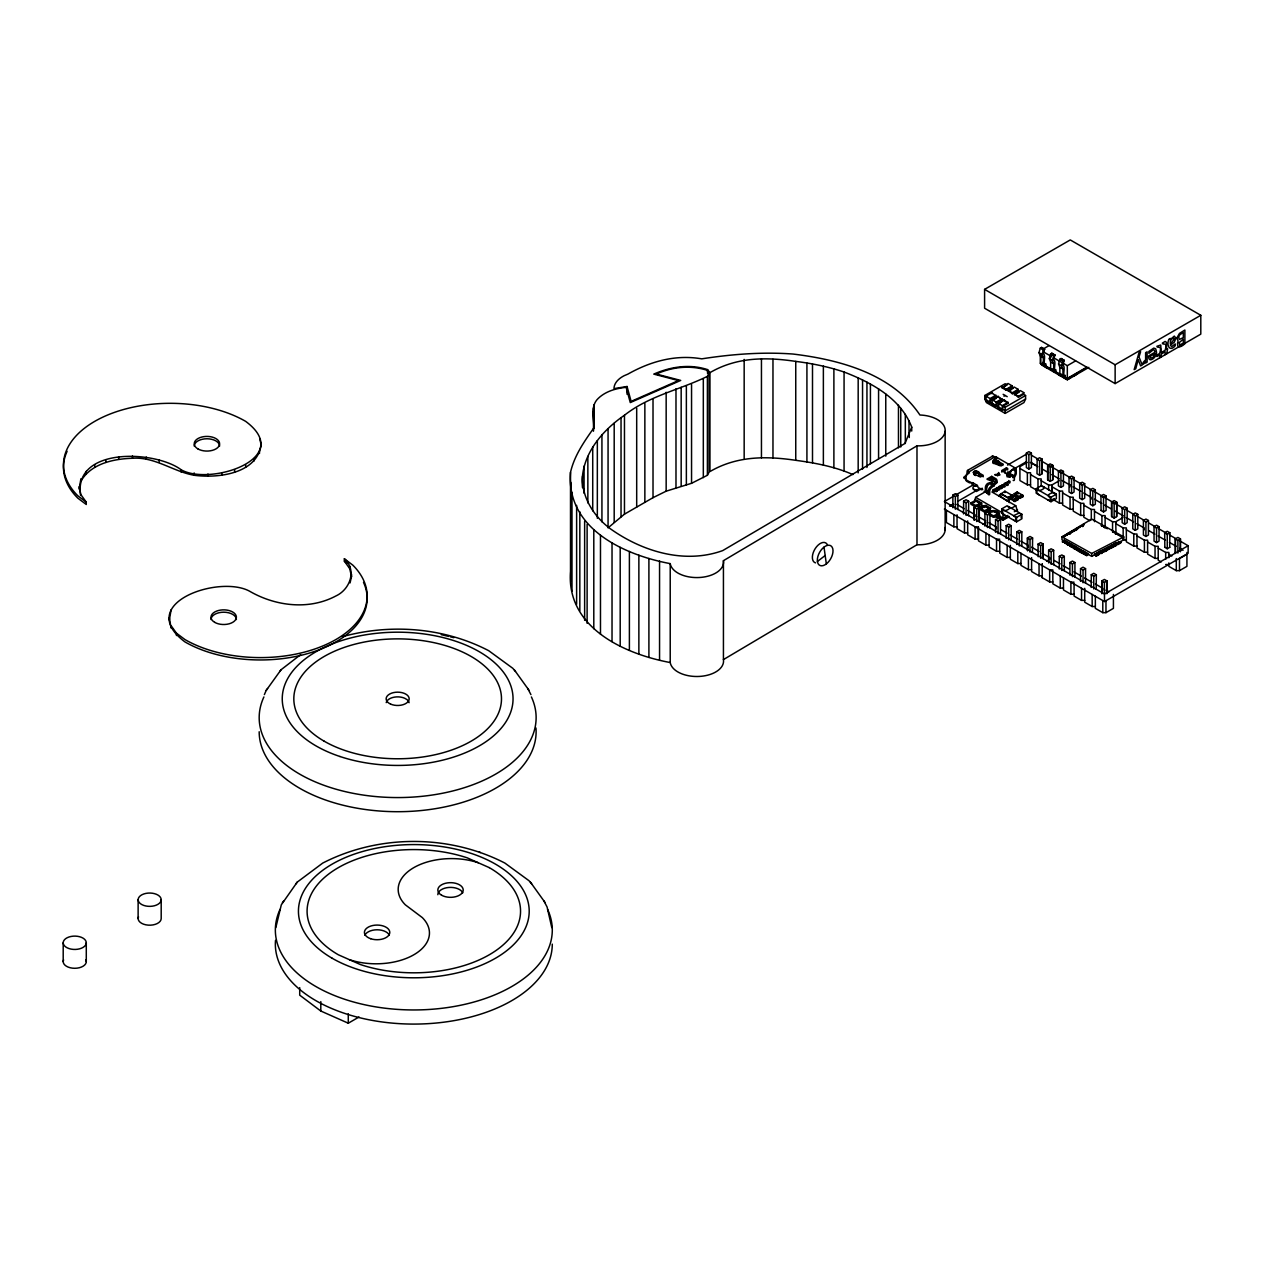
<?xml version="1.0" encoding="UTF-8"?>
<svg xmlns="http://www.w3.org/2000/svg" width="1264" height="1264" viewBox="0 0 1264 1264"><rect width="100%" height="100%" fill="white"/><g stroke="black" fill="none" stroke-linecap="round" stroke-linejoin="round"><path stroke-width="1.5" d="M363.511 582.388A106.729 61.62 0 0 1 313.772 651.703A106.729 61.62 0 0 1 184.939 641.907C134.205 603.892 218.435 574.599 249.356 591.078C275.283 606.183 308.764 610.401 335.876 595.976C349.938 589.545 357.238 570.127 344.361 558.783L344.361 561.137L349.686 568.579L351.518 576.542L350.049 582.925M171.13 628.097L169.313 617.764M171.13 609.785L169.313 620.118M176.454 635.523L176.454 633.169L171.13 625.743M349.686 568.579L349.686 566.225M351.518 576.542L351.518 574.188M1052.833 581.977L1049.657 581.977L1042.215 577.68L1042.231 575.831L1039.055 575.831L1031.598 571.533L1031.598 557.614M1042.215 565.593L1042.231 563.744L1042.215 577.68M1009.241 502.645L1009.272 499.944L1007.218 500.939L999.002 495.346L1004.927 491.19L1013.396 496.088M995.131 461.455L995.447 463.477M1094.482 554.311L1095.082 554.675C1098.874 553.521 1091.985 555.876 1095.698 553.664L1097.452 555.528L1095.698 553.664M1096.583 554.754C1094.513 556.144 1097.041 556.365 1095.082 554.675M1096.82 553.063L1098.037 552.415L1096.82 553.063C1097.642 552.874 1100.976 554.217 1098.953 553.6M1099.016 553.521C1097.12 551.831 1097.816 556.887 1099.206 553.695M1099.159 551.815L1100.375 551.167L1099.159 551.815L1102.129 553.032L1100.075 553L1101.228 552.099M1100.912 553.679L1102.129 552.826M1101.971 550.314L1102.556 550.677C1106.348 549.54 1099.475 551.894 1103.172 549.666L1104.926 551.546L1103.172 549.666M1102.556 550.677C1104.294 552.51 1102.334 551.989 1104.057 550.772M1106.49 549.54L1104.294 549.066L1105.51 548.418L1106.632 549.571M1104.294 549.066L1106.174 549.05L1105.51 548.418M1106.047 550.946C1109.508 549.603 1103.741 549.176 1106.047 550.946L1107.264 550.077M1106.632 547.818L1107.232 548.181C1111.261 546.949 1104.104 549.461 1107.833 547.186L1108.828 548.292M1108.765 548.371L1109.602 549.05L1109.002 548.418C1106.49 549.429 1109.255 549.998 1107.232 548.181M1108.97 546.569L1109.571 546.933C1113.347 545.779 1106.49 548.134 1110.171 545.937L1111.941 547.802L1110.961 546.601M1111.103 547.122C1108.986 548.039 1111.546 548.876 1109.571 546.933M1112.494 544.689L1113.173 545.305L1111.309 545.527L1112.494 544.689L1113.647 545.827L1111.309 545.321M1113.063 547.201C1115.322 545.937 1112.32 545.653 1113.063 547.201L1114.279 546.332M1114.832 543.441L1115.512 544.057L1113.647 544.278L1114.832 543.441L1115.97 544.468L1113.647 544.073M1115.401 545.953C1117.66 544.705 1114.737 544.373 1115.401 545.953L1116.618 545.1M1118.166 543.299L1115.986 542.825L1118.055 542.777L1117.107 543.978M1117.739 544.705L1118.956 543.852L1116.902 544.026L1118.956 543.852M1120.078 543.457L1119.24 542.777L1121.294 542.604M1062.471 541.893L1064.193 542.051L1062.471 541.893L1063.451 540.929M1064.193 542.051L1063.356 541.245M1064.351 540.297L1065.505 540.976L1063.656 540.708L1065.505 540.976M1064.715 543.204L1066.437 543.362M1065.394 542.54C1066.295 540.597 1068.68 542.082 1066.563 543.22M1066.974 544.5L1069.012 544.515L1068.127 545.163M1068.838 542.888L1070.008 543.567M1069.66 546.048L1071.761 545.922L1070.829 546.727L1069.66 546.048L1070.308 545.463M1072.093 545.274L1070.924 544.61L1072.694 544.91C1070.023 546.569 1074.305 544.958 1071.54 544.247L1070.371 545.242L1071.366 546.301M1071.54 544.247L1072.709 545.116M1071.919 547.344L1073.642 547.502M1073.8 545.542C1071.493 546.127 1076.659 545.463 1074.258 546.822L1072.583 546.696M1076.28 548.434L1075.332 549.319C1072.836 549.192 1075.617 546.032 1076.596 547.881L1076.043 546.854L1075.269 547.517L1077.212 547.517M1075.332 549.319L1076.596 547.881L1074.163 548.655M1076.043 546.854L1077.197 547.723M1076.407 549.951L1078.176 550.077L1077.576 550.614L1076.407 549.951L1077.291 549.287M1078.287 548.339L1079.456 549.018L1077.513 548.813L1079.456 549.018M1080.783 551.025L1079.819 551.91C1077.323 551.783 1080.104 548.623 1081.083 550.472L1080.546 549.445L1079.772 550.124L1081.7 550.109M1080.42 551.373L1079.251 550.709M1080.546 549.445L1081.7 550.314M1080.91 552.542L1082.964 552.558L1082.079 553.221L1080.91 552.336L1082.663 552.668L1083.927 551.404L1082.79 550.741L1081.589 551.847M1083.927 551.404L1082.016 551.42L1082.79 550.741M1083.153 553.837L1084.875 553.995M1086.187 552.7L1084.338 552.652L1086.187 552.7L1085.002 553.869M1085.413 555.133L1087.23 555.433L1085.413 555.133L1087.293 553.332L1088.446 554.201L1087.245 555.165M1087.119 555.291L1085.966 554.627M1088.43 553.995L1086.582 553.948L1087.293 553.332M1113.394 545.7L1111.909 545.685M1115.733 544.452L1114.374 544.547M582.53 487.714C579.323 457.315 600.842 431.451 624.463 415.24C649.19 395.711 680 389.833 707.398 376.356L709.104 373.164L706.702 370.147C690.018 364.98 672.164 366.908 656.348 374.049L680.711 380.432L630.278 402.584L626.122 387.337C616.105 388.332 605.582 391.271 598.204 398.444C589.214 406.85 595.17 420.659 593.432 431.229M964.179 477.492L965.996 476.433A3.508 2.022 -60 0 1 968.256 472.278L994.626 457.047A3.508 2.022 -60 0 1 996.869 458.263M974.955 501.903L975.223 500.354L979.932 503.072L979.663 504.62L976.961 506.169M990.297 512.789L988.764 512.631L988.89 508.239L984.182 505.521M990.597 512.647L990.139 507.907L984.561 510.703L979.853 507.986L979.853 509.408L984.561 512.125L990.739 508.428L985.778 505.3L979.853 507.986M1000.551 534.04L1000.551 519.551L997.723 517.798L997.833 513.405L993.125 510.688M999.54 517.813L999.429 513.184L993.504 515.87L988.796 513.152C992.904 506.406 1006.713 514.717 993.504 517.292L988.796 514.574M1007.218 500.939L1009.351 498.427L1009.351 499.849L1012.053 498.285M996.127 516.265L1002.968 520.199L1002.968 513.137L975.65 497.368L973.912 502.724M80.564 495.456C73.312 446.619 155.361 450.332 181.258 469.829C210.361 486.182 295.286 458.247 245.674 421.37A106.729 61.62 0 0 0 105.228 416.046A106.729 61.62 0 0 0 77.768 495.741L86.252 502.124L86.252 504.478L77.768 498.111A106.729 61.62 0 0 1 67.103 451.343M79.111 489.073L80.928 478.756M80.928 481.11C91.245 463.509 113.555 458.879 132.467 458.263C154.856 456.636 172.947 471.488 194.135 475.264C218.467 478.55 258.504 473.589 261.3 443.158M275.821 927.634L281.303 904.834L297.198 882.146L322.731 863.075C378.726 834.24 448.894 834.24 504.889 863.075L528.952 880.676L531.654 883.836M1038.976 352.703L1040.304 348.121L1041.52 347.41L1044.585 349.18L1043.353 353.73C1046.529 355.753 1042.073 365.217 1045.802 364.095L1044.585 366.212L1040.304 363.274L1040.304 355.99L1038.976 352.703L1042.042 354.473L1043.353 357.744L1043.353 365.027L1044.585 366.212M1042.042 354.473L1043.353 349.891L1044.585 349.18M1049.325 358.676L1050.637 353.888L1051.853 353.177L1054.919 354.947L1053.686 359.687C1056.862 361.709 1052.406 371.189 1056.135 370.052L1054.919 372.185L1050.637 369.23L1050.637 361.946L1049.325 358.676L1052.375 360.43L1053.686 363.716L1053.686 371L1054.919 372.185M1050.637 357.933L1051.853 353.177M1052.375 360.43L1053.686 355.658L1054.919 354.947M1058.553 364L1059.864 359.213L1061.081 358.502L1064.146 360.272L1062.929 365.027C1066.089 367.05 1061.634 376.514 1065.378 375.392L1064.146 377.509L1059.864 374.571L1059.864 367.287L1058.553 364L1061.618 365.77L1062.929 369.041L1062.929 376.324L1064.146 377.509M1061.618 365.77L1062.929 360.983L1064.146 360.272M1063.15 541.245L1064.351 540.091M1064.32 541.924L1065.489 540.755M1073.752 547.375L1074.937 546.206M1083.833 553.19L1085.033 552.036M1085.255 553.695L1084.417 552.4M1087.561 554.833L1086.661 553.695M1078.555 549.398L1079.456 548.813M1068.854 542.698C1066.563 543.536 1069.028 545.037 1069.992 543.346M944.998 527.515A26.734 15.437 0 0 1 916.985 544.752L723.435 659.603A26.734 15.437 0 0 1 699.371 676.43A26.734 15.437 0 0 1 670.22 662.541C624.005 653.93 566.019 627.465 570.506 571.281L570.506 472.357C574.346 455.546 584.142 441.721 593.827 427.927L593.432 407.956M264.366 694.631L266.214 690.397L281.035 669.762L300.611 654.657M1064.746 536.236L1062.613 536.568L1063.514 537.121M1066.674 534.893L1066.105 535.541L1067.164 534.909M1070.071 533.787L1068.222 533.266L1067.069 533.945L1067.732 534.514M1075.869 529.679L1073.752 530.216L1074.906 529.537M1077.671 528.352L1075.964 528.715L1077.228 528.984M1082.569 525.461L1080.862 525.84L1082.727 526.551M1080.862 525.84L1082.742 526.345M852.884 474.569C834.809 466.637 815.217 462.94 795.751 460.317C766.095 455.909 736.77 455.893 709.957 471.567L709.957 372.643C736.77 356.969 766.095 356.985 795.751 361.393C812.136 363.463 828.394 366.75 844.068 372.027C871.307 382.486 900.837 398.334 911.723 427.153L904.961 443.459L722.708 550.598C684.788 564.313 642.728 551.641 610.875 529.142C594.159 516.913 581.393 497.416 582.53 476.086M1084.243 523.849L1083.09 524.528L1083.927 524.592M982.728 489.421A3.207 1.849 -60 0 1 981.133 489.579L978.652 488.141A3.207 1.849 -60 0 1 978.02 487.161L977.815 486.356A1.754 1.011 60 0 0 976.74 485.028L972.964 482.832A1.754 1.011 60 0 0 971.89 482.927L971.763 483.527A3.207 1.849 -60 0 0 972.379 484.523L974.876 485.961A3.207 1.849 -60 0 0 976.472 485.803M1074.384 530.359L1076.122 529.521L1074.321 530.438M1014.36 393.973L1018.436 396.327L1024.361 392.914L1020.269 390.56L1014.36 393.973L1018.436 397.259L1023.54 394.321L1025.578 395.506L1025.578 399.029L1023.951 402.568L1005.18 413.407L986.41 402.568L984.782 399.029L984.782 395.506L1005.18 383.719L1007.218 384.904L1002.115 387.843L1008.04 383.482L1012.116 385.836L1012.116 388.822M608.063 428.923L608.063 527.846L624.463 514.164L653.014 497.668L666.16 491.175L691.55 483.306L707.398 475.28L709.104 472.088L709.104 373.164M967.56 474.411C966.834 475.422 960.798 477.602 965.996 479.293M1013.049 477.681C1016.035 475.311 1016.698 464.583 1010.363 471.756M1014.502 477.207L1015.592 475.327A3.144 1.817 -60 0 0 1016.256 473.084L1016.256 469.781A3.508 2.022 -60 0 0 1013.981 468.233L1008.261 472.815A1.849 1.485 -43 0 1 1006.065 473.526C1001.878 473.226 1008.277 466.337 1007.677 469.971M1087.34 554.864L1086.171 554.201M973.754 473.905C972.095 471.741 977.625 468.66 976.63 472.23A1.754 1.011 60 0 1 975.887 472.467C979.426 474.901 980.611 471.109 976.519 471.456M997.817 462.577L1002.842 465.484L1002.842 464.062L999.966 465.721L993.204 462.924L993.615 460.017L995.637 459.227L996.206 460.933A1.754 1.011 60 0 1 995.447 461.17C998.197 463.935 1000.44 459.575 996.79 460.554L994.847 459.922L992.888 460.933L993.899 463.651M266.214 690.397L267.589 688.501M282.378 902.78L283.752 900.884M1010.126 471.978L1008.972 473.573A1.849 1.485 -43 0 1 1006.776 474.284M279.818 671.453L281.035 669.762M295.981 883.836L297.198 882.146M986.805 492.249L988.448 493.197L988.448 490.59A3.207 1.849 -60 0 1 990.707 486.672L995.827 481.805L997.059 482.532L991.94 487.383A3.207 1.849 -60 0 0 989.68 491.301L989.68 493.924A1.754 1.011 60 0 1 988.448 494.635L986.805 492.723M1067.148 542.619L1067.764 542.066L1065.9 542.003L1066.595 541.387M999.224 474.806L997.375 475.88M968.287 470.176L968.256 473.7M1073.594 531.164L1071.524 531.528L1072.678 530.659M817.413 561.485L825.171 555.512M973.217 489.152L976.408 491.475L982.27 488.204M1066.863 542.904L1065.489 542.256M1085.302 553.537L1083.927 552.889M1069.455 533.44L1068.333 534.23L1070.087 533.993M1070.561 532.918L1071.682 532.128M1078.287 548.149C1075.617 548.86 1079.788 549.935 1077.576 550.614M1061.981 536.9L1091.733 519.077L1123.791 536.9L1123.791 539.823L1091.733 556.365L1061.981 539.823L1061.981 536.9L1091.733 553.458L1123.791 536.9M570.506 472.357C566.019 528.542 624.005 555.007 670.22 563.618A26.734 15.437 0 0 0 699.371 577.506A26.734 15.437 0 0 0 723.435 560.679L916.985 445.829A26.734 15.437 0 0 0 945.14 431.277L945.14 530.201M1066.547 534.893L1064.857 535.462L1066.895 535.13M1069.297 532.634L1071.287 532.033L1069.85 532.95M1079.535 527.704L1078.634 527.135L1080.341 526.772M1063.782 536.094C1060.401 538.306 1067.037 534.53 1063.846 536.742M1069.107 533.819L1067.085 534.151L1068.965 533.376M1071.335 532.523L1069.96 533.203M1077.797 528.605L1075.964 528.715M1078.65 527.341L1079.788 526.456M1080.878 526.029L1082.679 525.713M1084.243 524.039L1083.09 524.718L1083.848 525.113M1065.394 535.573L1066.737 534.688M1073.357 530.833L1071.524 531.322M1076.517 529.031L1077.876 528.147M1080.53 526.582L1078.634 527.135M1081.415 526.14L1082.758 525.271M1070.45 532.981L1071.603 532.302M1072.441 531.844L1073.91 530.817M1074.637 530.58L1076.059 529.679M1076.865 529.268L1078.018 528.589M1081.763 526.393L1083.185 525.492M1072.773 531.717L1073.926 531.038M1075.617 530.532L1076.754 529.869M1102.824 526.077C1099.696 524.37 1104.436 526.124 1101.939 526.424M1104.515 527.704L1103.899 526.488M984.593 289.377L1070.26 239.923L1200.8 315.289L1200.8 334.138L1115.132 383.592L984.593 308.226L984.593 289.377L1115.132 364.759L1200.8 315.289M1042.452 349.401L1049.088 345.578M991.924 392.788L986.015 396.201L986.015 400.688L990.091 403.042L990.897 399.029L996 396.09L991.924 392.788L991.924 393.736M1041.52 364.443L1042.737 363.732L1045.802 365.501M1043.353 365.027L1044.585 364.332M986.015 400.688L986.821 400.214M984.782 395.506L990.091 398.555L996 395.142M1002.115 386.91L1006.207 389.265L1012.116 385.836M1002.115 387.843L1006.207 390.197L1011.295 387.258L1013.333 388.427M998.039 396.327L992.129 399.74L992.129 404.211L996.206 406.566L997.027 402.568L1002.115 399.614L998.039 396.327L998.039 397.259M1014.36 394.905L1019.463 391.966L1017.425 390.781L1012.322 393.736L1008.245 390.434L1014.155 387.021L1018.231 389.375L1018.231 392.361M992.935 400.214L996.348 398.255M1008.245 391.382L1011.642 389.423M1003.964 396.201L1005.18 395.506M1050.637 369.23L1052.264 368.772M992.129 404.211L992.935 403.737M990.897 399.029L996.206 402.094L1002.115 398.681M1008.245 390.434L1012.322 392.788L1018.231 389.375M1051.853 370.415L1053.086 369.704M1053.686 371L1054.919 370.289M1004.153 399.851L998.244 403.279L998.244 407.751L1002.32 410.105L1003.142 406.092L1008.245 403.153L1004.153 399.851L999.066 403.737L998.244 407.751M1054.05 358.012L1067.322 365.675L1075.601 360.888M997.027 402.568L1002.32 405.633L1008.245 402.205M1059.864 374.571L1061.081 373.86M1003.142 406.092L1005.18 407.277L1025.578 395.506M1061.081 375.74L1062.313 375.029M1062.929 376.324L1064.146 375.629M1025.578 399.029L1005.18 410.816L984.782 399.029M1086.613 367.271L1067.322 378.41L1043.179 364.49M1087.198 367.382L1067.322 378.868L1040.304 363.274M1041.583 363.558L1041.583 364.964L1067.322 379.832L1088.225 367.761M974.102 473.384L977.183 471.456M993.678 462.087L996.743 460.159M974.339 474.948C971.574 472.578 978.936 476.402 980.39 477.018L983.281 475.359L978.257 472.452M993.899 462.229L993.267 462.608A1.754 1.011 60 0 1 992.856 462.861M971.716 483.053L973.043 482.753M952.866 507.78L952.866 495.093L955.363 493.655L957.875 495.093L957.875 509.597M1026.368 453.097L1028.88 451.643L1031.392 453.097L1031.392 467.585L1028.88 469.039L1026.368 467.585L1026.368 453.097L1028.88 454.55L1031.392 453.097M952.898 496.626L944.366 501.555L1104.515 594.017L1188.144 545.732L1188.144 553.269L1104.515 601.553L944.366 509.092M956.311 494.651L973.375 484.791M1007.519 465.089L1026.289 454.25M952.866 495.093L955.363 496.547L957.875 495.093M991.703 476.338L986.915 479.103L988.164 479.814L991.703 477.776L991.703 476.338L995.827 478.724A1.77 1.011 60 0 1 997.059 480.857L997.059 482.532M1007.677 468.533L1006.444 467.822L1001.673 470.587L1005.796 472.957A1.77 1.011 60 0 1 1007.029 475.106L1007.029 476.765L1009.873 477.018L1012.132 475.722A3.207 1.849 -60 0 1 1014.392 477.034L1014.392 479.641A1.754 1.011 60 0 1 1013.159 480.367M977.23 485.408C967.513 486.719 976.788 492.913 979.6 488.331M998.576 473.558C997.833 470.176 1001.072 475.849 996.459 475.043C990.628 474.632 1000.962 474.063 998.987 474.269M1001.673 472.009L1006.444 469.26L1006.444 467.822M989.665 480.304L992.856 478.456L992.856 480.462L995.827 482.169L995.827 480.146L991.703 477.776M949.485 506.137L952.898 504.162M958.017 501.208L980.2 488.394M1014.344 468.691L1026.289 461.787M950.781 506.106L953.704 504.415M991.245 482.785L986.931 485.597L986.599 490.369M1027.205 462.419L1019.922 466.621L1019.922 480.541L1027.363 484.839L1030.555 484.839M995.827 482.169L991.039 484.934L991.039 482.927M1007.376 475.501L1010.568 473.652L1010.568 471.662M1037.001 459.227L1039.593 457.742L1042.184 459.227L1042.184 473.731L1039.593 475.217L1037.001 473.731L1037.159 459.227L1039.593 460.728L1042.184 459.227M966.075 502.724L968.682 501.239L966.075 499.738L963.484 501.239L966.075 502.724L966.075 515.412M975.65 497.368L986.852 490.89M988.859 492.012L987.105 493.023L984.087 491.285M997.201 490.432L994.657 488.963L993.63 489.563L997.201 491.143L996.174 491.743L992.872 489.689L992.872 490.653M970.91 502.819L975.618 505.537L975.618 506.959L970.91 504.241L970.91 502.819L976.487 500.023L981.796 503.262L981.828 505.916L979.79 507.291L976.645 505.474M999.871 488.884L997.328 487.414L996.301 488.015L998.844 489.484L999.871 488.884L998.844 490.195L996.079 488.583M1002.557 487.335L1000.014 485.866L998.987 486.466L1001.53 487.936L1002.557 487.335L1001.53 488.647L998.844 487.098M1001.657 484.918L1005.228 486.514L1004.201 487.098L1001.515 485.55M1004.343 483.369L1007.914 484.965L1006.887 485.566L1004.201 484.017M975.618 505.537L981.543 502.851L979.742 504.62L979.821 507.464L981.354 507.622M974.117 507.37L976.709 505.869L979.3 507.37L979.3 521.858L979.142 507.37L976.709 508.871L974.117 507.37L974.117 520.057M1047.619 465.373L1050.21 463.872L1052.817 465.373L1052.817 479.862L1050.21 481.363L1047.619 479.862L1047.619 465.373L1050.21 466.858L1052.817 465.373M979.853 509.408L983.913 507.054L983.913 505.647L988.622 508.365L988.622 509.787M1014.17 493.734L1017.125 492.028L1022.955 495.393L1022.955 496.673L1019.985 498.379L1014.17 495.014L1014.17 493.734L1019.985 497.1L1019.985 498.379M1009.083 498.142L1009.083 496.863L1012.053 495.156L1017.868 498.522L1017.868 499.801L1014.913 501.508L1000.867 493.529L1000.867 494.951L1000.598 493.718L1009.083 498.601L1009.351 499.849M1013.222 495.836L1010.252 497.684L1013.222 495.978L1013.396 497.495M984.909 526.093L984.909 513.405L987.421 511.952L989.933 513.405L989.933 527.894M1058.41 471.409L1060.923 469.955L1063.435 471.409L1063.435 485.897L1060.923 487.351L1058.41 485.897L1058.41 471.409L1060.923 472.862L1063.435 471.409M990.865 512.505L990.944 511.051L988.732 512.457L985.588 510.64M1016.714 497.984L1013.744 499.707L1016.714 497.984L1017.583 499.485L1013.744 500.844M1018.831 496.578L1021.786 494.856M984.909 513.405L987.421 514.859L989.933 513.405M1017.583 498.49L1014.629 501.208M1022.955 495.393L1019.7 498.079L1022.655 495.362M1009.083 496.863L1014.913 500.228L1017.868 498.522M1036.164 488.71L1041.536 485.613L1056.341 494.177L1056.341 498.632L1050.984 501.729L1036.164 493.181L1036.164 488.71L1050.984 497.258L1056.341 494.177M1001.752 508.855L1007.108 505.758L1021.928 514.306L1021.928 518.761L1016.556 521.858L1001.752 513.31L1001.752 508.855L1016.556 517.403L1021.928 514.306M982.839 524.418L985.746 522.727M1010.963 508.507L1015.766 505.742L1017.52 511.256M1041.173 480.731L1048.63 485.028L1051.806 485.028L1059.248 480.731M995.542 532.223L995.542 519.551L999.887 517.624M1069.044 477.539L1071.556 476.086L1074.068 477.539L1074.068 492.028L1071.556 493.481L1069.044 492.028L1069.044 477.539L1071.556 478.993L1074.068 477.539M995.542 519.551L998.054 520.989L1000.551 519.551M1007.914 515.396L1003.095 518.161L998.513 515.507M1014.313 511.699L1017.52 509.85M1007.914 516.802L1003.095 519.583L996.98 516.044M1002.968 520.199L1009.367 516.502M967.671 520.894L967.671 534.814L975.113 539.112L978.462 539.017M1006.16 538.353L1006.16 525.682L1008.672 524.228L1011.184 525.682L1011.184 540.17M1079.677 483.685L1082.189 482.232L1084.686 483.685L1084.686 498.174L1082.189 499.628L1079.677 498.174L1079.677 483.685L1082.189 485.123L1084.686 483.685M1048.014 500.023L1050.242 500.813L1054.255 498.49M1006.16 525.682L1008.672 527.135L1011.184 525.682M1016.793 544.5L1016.793 531.812L1019.305 530.374L1021.818 531.812L1021.818 546.301M1090.295 489.816L1092.807 488.362L1095.319 489.816L1095.319 504.304L1092.807 505.758L1090.295 504.304L1090.295 489.816L1092.807 491.269L1095.319 489.816M1016.793 531.812L1019.305 533.266L1021.818 531.812M1027.427 550.63L1027.427 537.958L1030.018 536.457L1032.609 537.958L1032.435 552.447M1100.928 495.946L1103.519 494.445L1106.111 495.946L1103.519 497.447L1100.928 495.946L1101.086 510.435M1027.427 537.958L1030.018 539.444L1032.609 537.958M1038.218 556.76L1038.044 544.089L1040.635 542.588L1043.242 544.089L1043.242 558.577M1111.546 502.092L1114.153 500.591L1116.744 502.092L1116.744 516.581L1114.153 518.082L1111.546 516.581L1111.546 502.092L1114.153 503.578L1116.744 502.092L1116.57 516.581M1038.044 544.089L1040.635 545.59L1043.242 544.089M1100.928 510.435L1103.519 511.936L1106.111 510.435L1105.953 495.946M1048.646 562.922L1048.646 550.235L1051.158 548.781L1053.67 550.235L1053.67 564.724M1122.163 508.239L1124.676 506.785L1127.172 508.239L1127.172 522.727L1124.676 524.181L1122.163 522.727L1122.163 508.239L1124.676 509.676L1127.172 508.239M1048.646 550.235L1051.158 551.689L1053.67 550.235M1046.592 561.232L1049.673 559.446L1049.673 557.614L1042.231 553.316M1123.001 517.561L1115.733 521.748L1112.557 521.748L1105.115 517.45M1059.279 569.053L1059.279 556.365L1061.792 554.928L1064.304 556.365L1064.304 570.87M1132.781 514.369L1135.293 512.915L1137.805 514.369L1137.805 528.858L1135.293 530.311L1132.781 528.858L1132.781 514.369L1135.293 515.823L1137.805 514.369M1059.279 556.365L1061.792 557.819L1064.304 556.365M1069.913 575.183L1069.913 562.512L1072.425 561.058L1074.921 562.512L1074.921 577M1143.414 520.499L1145.927 519.062L1148.439 520.499L1148.439 535.004L1145.927 536.442L1143.414 535.004L1143.414 520.499L1145.927 521.953L1148.439 520.499M1069.913 562.512L1072.425 563.965L1074.921 562.512M1080.53 581.329L1080.53 568.642L1083.043 567.188L1085.555 568.642L1085.555 583.131M1154.048 526.646L1156.544 525.192L1159.056 526.646L1159.056 541.134L1156.544 542.588L1154.048 541.134L1154.048 526.646L1156.544 528.083L1159.056 526.646M1080.53 568.642L1083.043 570.096L1085.555 568.642M1164.839 547.265L1164.665 532.776L1167.257 531.275L1169.864 532.776L1169.69 547.265M1093.755 576.273L1096.346 574.772L1093.755 573.287L1091.164 574.772L1093.755 576.273L1093.755 588.961M1164.665 532.776L1167.257 534.277L1169.864 532.776M1101.797 593.59L1101.797 580.919L1104.388 579.418L1106.98 580.919L1106.98 593.59M1175.299 553.411L1175.299 538.906L1177.89 537.421L1180.481 538.906L1180.481 551.594M1101.797 580.919L1104.388 582.42L1106.98 580.919M1175.299 538.906L1177.89 540.407L1180.481 538.906M1164.665 547.265L1167.257 548.766L1169.864 547.265M299.71 987.626L299.71 995.163L320.803 1011.026L348.279 1023.208L358.992 1017.014M1186.928 554.28L1179.486 558.577L1179.486 570.649L1176.294 570.649L1168.852 566.351L1168.852 562.907M1095.351 596.166L1095.351 608.363L1102.793 612.661L1105.968 612.661L1113.426 608.363L1113.426 594.443M1179.486 570.649L1186.928 566.351L1186.928 552.431M1078.666 551.246L1080.752 551.167M1105.068 527.167L1104.088 527.23M1101.039 525.54L1102.824 525.871M971.163 482.485L970.752 482.5A3.207 1.849 -60 0 1 969.14 482.658L966.66 481.221A3.207 1.849 -60 0 1 965.996 479.751L965.996 476.433M988.622 479.546C994.989 480.604 993.63 481.284 987.626 483.448A3.508 2.022 -60 0 0 985.351 487.62L985.351 490.922A3.144 1.817 -60 0 0 985.478 491.68A3.207 1.849 -60 0 0 986.015 492.391M1094.482 554.517L1095.683 553.869M1101.955 550.519L1103.172 549.872M1104.294 549.271L1105.51 548.623M1106.632 548.023L1107.849 547.375L1109.002 548.418M1108.97 546.775L1110.756 546.411M1111.309 545.527L1112.51 544.879M1113.647 544.278L1114.848 543.631M1115.986 543.03L1117.85 542.809L1115.986 542.825M1120.41 542.035L1118.324 541.577L1120.504 542.224M1095.54 555.196L1096.757 554.548M1097.879 553.948L1099.08 553.3M1100.28 552.968L1101.418 552.052L1100.375 551.167M1105.415 550.219L1106.569 549.303M1095.651 555.591L1096.868 554.943M1103.14 551.594L1104.341 550.946M1110.124 547.818L1111.34 547.186M1096.236 556.176L1096.899 555.196M1098.574 554.928L1099.238 553.948M1103.709 552.178L1104.388 551.199M1108.386 549.698L1109.065 548.702M1110.724 548.45L1111.941 547.581M998.75 496.041L1000.788 495.046M1119.446 542.73L1120.647 541.972M1110.029 547.454L1111.293 546.964M1107.691 548.702L1108.955 548.213M1103.014 551.199L1104.278 550.709M992.035 456.225L993.362 456.794M342.386 636.693C390.592 623.373 444.154 627.465 488.726 650.707L512.789 668.293L515.491 671.453M975.271 471.219L973.217 472.404L974.339 473.526M709.957 372.643L707.556 369.609C689.654 363.732 670.726 366.686 653.772 374.112L678.468 380.575L631.115 401.383L627.055 386.5L613.988 388.617A30.067 17.364 0 0 1 624.132 375.724L627.876 374.128C650.676 361.235 675.782 354.347 701.757 358.85C731.967 354.173 762.555 351.787 793.097 354.046C839.802 359.734 892.242 373.749 919.939 415.019A26.734 15.437 0 0 1 945.14 431.277M1019.922 468.454L1027.363 472.752L1030.555 472.752L1030.555 486.672L1036.512 490.116M1030.555 474.6L1037.997 478.898L1041.173 478.898L1041.173 485.913M1051.98 486.766L1059.422 491.064L1062.597 491.064L1062.597 504.984L1070.055 509.281L1073.231 509.281M1062.597 492.897L1070.055 497.21L1073.231 497.21L1073.231 511.114L1080.673 515.412L1083.848 515.412M1053.465 499.707L1059.422 503.151L1062.597 503.151M1073.231 499.043L1080.673 503.341L1083.848 503.341L1083.848 517.26L1089.821 520.689M1083.848 505.173L1091.306 509.471L1094.482 509.471L1094.482 521.669M1094.482 511.304L1101.924 515.617L1105.115 515.617L1105.115 527.799M946.42 510.356L946.42 522.538L953.862 526.835L957.038 526.835M1116.001 534.024L1115.733 521.748L1115.717 523.596L1123.159 527.894L1126.335 527.894L1126.335 541.814L1133.792 546.111L1136.968 546.111M957.038 514.764L957.038 528.668L964.495 532.981L967.671 532.981M1126.335 529.727L1133.792 534.024L1136.968 534.024L1136.968 547.944L1144.41 552.242L1147.601 552.242M999.729 539.207L996.538 539.207L996.538 551.278L999.729 551.278M1126.335 539.981L1123.159 539.981L1123.159 527.894M1136.968 535.873L1144.41 540.17L1147.601 540.17L1147.601 554.074L1155.043 558.388L1158.219 558.388M978.462 526.93L978.462 540.85L985.92 545.147L989.096 545.147M1147.601 542.003L1155.043 546.301L1158.219 546.301L1158.219 560.221L1161.205 561.943M1158.219 548.134L1165.677 552.431L1168.852 552.431L1168.852 557.724M999.729 540.929L999.729 553.126L1007.171 557.424L1010.347 557.424M1010.347 545.337L1010.347 559.257L1017.804 563.554L1020.98 563.554M1165.677 564.518L1168.852 564.518M1020.98 553.205L1020.98 565.387L1028.422 569.685L1031.598 569.685M1074.084 582.167L1070.908 582.167L1070.908 594.254L1074.084 594.254M1049.657 581.977L1049.657 569.906L1052.833 569.906L1052.833 583.81L1060.291 588.108L1063.466 588.108M1074.084 583.889L1074.084 596.087L1081.542 600.384L1084.717 600.384M1084.717 588.313L1084.717 602.217L1092.159 606.515L1095.351 606.515M1083.201 551.862L1082.174 551.104M965.19 478.329L964.021 477.429M991.482 482.737L992.461 482.548M441.247 634.639L448.641 636.408M450.505 636.851L453.871 637.656M1044.585 349.449L1041.52 347.41M1051.853 353.651L1054.919 355.421M1064.146 360.746L1061.081 358.502M1040.304 348.121L1043.353 349.891M1050.637 353.888L1053.686 355.848M1059.864 359.213L1062.929 361.188M1044.111 352.277L1050.747 356.1M1040.304 355.99L1043.353 357.744M1050.637 361.946L1053.686 363.716M1059.864 367.287L1062.929 369.041M1042.737 362.326L1045.802 364.095M1003.142 394.321L1007.218 396.675M999.397 398.049L1002.115 399.614M1004.153 400.799L1008.245 403.153M1031.392 455.23L1038.218 459.164M1041.615 461.139L1070.592 477.855M1073.989 479.83L1080.815 483.764M1084.212 485.724L1091.037 489.658M1094.434 491.633L1123.412 508.349M1126.809 510.324L1133.634 514.258M1137.031 516.218L1143.857 520.152M1148.96 523.106L1154.079 526.061M1159.183 529.016L1166.008 532.95M1169.405 534.909L1176.231 538.843M1179.628 540.818L1188.144 545.732M1031.392 462.766L1036.512 465.721M1041.615 468.675L1048.63 472.752M1051.806 474.6L1059.248 478.898M1062.06 480.478L1070.592 485.392M1073.057 486.861L1080.815 491.301M1083.69 493.007L1091.132 497.305L1091.132 499.138M1094.434 499.169L1101.766 503.435M1104.657 505.079L1111.483 509.013M1114.88 510.972L1123.412 515.886M1126.177 517.561L1133.618 521.858M1136.81 523.691L1144.252 527.989L1144.252 529.821M1148.913 530.69L1154.885 534.135M1158.061 535.968L1165.503 540.265M1169.405 542.446L1176.294 546.301M1179.628 548.355L1183.041 550.314M1030.381 462.419L1037.823 466.716M1168.852 554.28L1171.839 556.002M996.237 457.047L1015.592 468.217M967.908 473.336A3.46 1.991 60 0 1 967.007 472.025L967.308 470.508L992.998 455.893L995.858 457.773M1042.279 486.545C1048.362 487.019 1038.597 492.66 1036.907 489.642L1036.907 493.118L1039.134 494.888M1055.598 494.24C1053.907 490.227 1044.143 495.867 1050.242 497.337L1050.242 500.813M997.817 461.155L1002.842 464.062M995.653 462.624L1001.388 465.926M1106.158 527.783L1107.311 528.463M1112.905 531.686L1114.058 532.365M1117.85 534.546L1119.003 535.209M1120.094 535.841L1121.263 536.521M1103.914 526.693L1105.084 527.372M1106.158 528.004L1107.327 528.668M1112.905 531.891L1114.074 532.571M1117.85 534.751L1119.019 535.43M1120.094 536.047L1121.263 536.726M1115.053 533.566L1116.223 534.23M1007.598 471.946L1010.568 473.652M1009.873 477.018L1008.64 476.307L1010.9 475.011A3.207 1.849 -60 0 1 1013.159 476.323L1013.159 477.508M997.96 473.7L1000.029 474.885M1007.092 481.963L1008.735 482.911A1.754 1.011 60 0 0 1009.968 482.2L1009.968 481.252L994.104 490.416L994.104 491.364A1.754 1.011 60 0 1 992.872 492.075M1005.37 482.785L1007.914 484.254M1005.228 483.417L1007.914 484.965M1018.294 493.845L1017.409 492.344L1014.455 495.046M1022.655 496.357L1021.786 495.851L1022.955 496.673M978.257 473.874L983.281 476.781M1017.583 499.485L1016.714 498.996L1017.868 499.801M992.967 485.36L994.199 486.071M968.256 472.278L969.504 472.989M994.515 489.595L997.201 491.143M991.877 491.949L1015.766 505.742M989.396 492.281L986.694 490.685M965.996 479.751L971.811 483.101M1007.85 506.674C1013.949 507.148 1004.185 512.789 1002.494 509.771L1002.494 513.247L1004.706 515.017M1066.595 541.592L1067.764 542.272M1073.784 545.748L1074.953 546.427M1082.774 550.946L1083.943 551.61M1085.033 552.242L1086.203 552.905M1087.277 553.537L1088.446 554.201M1065.979 541.75L1067.148 542.43M1077.671 548.497L1078.84 549.176M1063.229 540.96L1064.399 541.624M1072.678 546.411L1073.847 547.075M1074.921 547.707L1076.091 548.371M1079.424 550.298L1080.594 550.978M1081.668 551.594L1082.837 552.273M1074.779 548.086L1075.948 548.75M1062.471 541.703L1063.64 542.367M1064.73 542.999L1065.9 543.662M1066.974 544.294L1068.143 544.974M1069.676 545.858L1070.845 546.522M1071.919 547.154L1073.089 547.818M1074.163 548.45L1075.332 549.113M1076.422 549.745L1077.592 550.425M1078.666 551.041L1079.835 551.72M1080.91 552.336L1082.079 553.016M1083.169 553.632L1084.322 554.311M1085.413 554.943L1086.582 555.607M974.955 500.481L979.663 503.198L979.663 504.62M981.559 505.726L984.624 507.496M994.547 515.807L997.675 517.624L999.887 516.218L999.808 517.671M1031.598 547.186L1039.055 551.483M967.671 510.466L975.113 514.764L975.113 516.597M978.304 516.597L985.746 520.894M988.922 522.727L996.38 527.025L996.38 528.873M1001.041 529.727L1006.997 533.171M1010.189 535.004L1017.631 539.301M1020.806 541.134L1028.264 545.432L1028.264 547.28M1054.16 560.426L1060.117 563.855M1063.293 565.687L1069.249 569.132M1073.926 571.834L1081.368 576.131M1084.544 577.964L1092.001 582.262M1095.351 584L1102.793 588.313L1102.793 590.146M1105.968 590.146L1108.955 591.868M956.88 504.415L964.321 508.728M996.538 551.278L989.096 546.98L989.096 534.798M1070.908 594.254L1063.466 589.94L1063.466 577.759M1100.359 551.373L1100.217 552.7M1073.183 545.906L1074.321 546.68M1068.222 543.046L1069.376 543.82M1063.735 540.455L1064.888 541.229M344.361 558.783L352.846 565.166A106.729 61.62 0 0 1 325.385 644.861A106.729 61.62 0 0 1 184.939 639.552L176.454 633.169M344.361 561.137L347.189 563.27M479.309 851.762L480.288 852.568M527.72 688.501L530.927 694.631M543.883 900.884L547.091 907.015L551.799 927.634M514.258 669.762L529.079 690.397M530.422 882.146L545.242 902.78M86.252 502.124L80.928 494.698L79.111 486.719M979.031 475.817L978.62 474.758M259.847 439.129L261.3 445.513M824.002 547.122L826.34 563.902A11.25 6.399 -60.7 0 1 817.871 556.492A11.25 6.399 -60.7 0 1 831.301 546.143A11.25 6.399 -60.7 0 1 826.34 563.902M1180.323 538.906L1180.323 551.594M1177.89 540.407L1177.89 553.095M1176.294 558.577L1176.294 570.649M1175.457 538.906L1175.457 553.411M1167.257 534.277L1167.257 548.766M1166.64 353.857L1167.652 348.864L1166.64 349.449L1166.467 342.307L1165.124 341.438L1162.359 343.113C1162.706 345.767 1168.141 340.901 1165.124 350.318L1161.142 352.609L1160.763 345.025L1156.876 346.289C1157.208 348.927 1162.659 344.061 1159.641 353.478L1156.876 355.089L1156.876 356.527L1159.641 354.931L1159.641 357.902M1165.677 552.431L1165.677 559.336M1165.124 354.726L1165.124 351.755L1161.142 354.062L1161.142 357.033M1162.359 351.913L1162.359 353.351M1162.169 352.024L1162.169 353.478M1156.544 528.083L1156.544 542.588M1155.043 546.301L1155.043 558.388M1145.927 521.953L1145.927 536.442M1144.41 540.17L1144.41 552.242M1135.293 515.823L1135.293 530.311M1133.792 534.024L1133.792 546.111M1124.676 509.676L1124.676 524.181M1115.132 364.759L1115.132 383.592M1114.153 503.578L1114.153 518.082M1112.557 521.748L1112.557 532.097M1111.72 502.092L1111.72 516.581M1106.806 580.919L1106.806 593.59M1105.968 600.574L1105.968 612.661M1104.388 582.42L1104.515 601.553M1103.519 497.447L1103.519 511.936M1102.793 600.574L1102.793 612.661M1101.955 580.919L1101.955 593.59M1101.924 515.617L1101.924 525.966M1096.346 574.772L1096.188 589.277M1092.807 491.269L1092.807 505.758M1092.159 594.443L1092.159 606.515M1091.733 553.458L1091.733 556.365M1091.306 509.471L1091.306 519.836M1091.322 574.772L1091.164 587.46M1083.043 570.096L1083.043 582.767M1082.189 485.123L1082.189 499.628M1081.542 588.313L1081.542 600.384M1080.673 503.341L1080.673 515.412M1072.425 563.965L1072.425 576.637M1071.556 478.993L1071.556 493.481M1069.881 485.028L1069.881 486.861M1070.055 497.21L1070.055 509.281M1067.322 365.675L1067.322 379.832M1061.792 557.819L1061.792 570.506M1060.923 472.862L1060.923 487.351M1060.291 576.036L1060.291 588.108M1059.422 491.064L1059.422 503.151M1052.643 465.373L1052.643 479.862M1051.98 484.934L1051.98 491.949L1051.806 485.028M1051.158 551.689L1051.158 564.36M1050.984 497.258L1050.984 501.729M1050.21 466.858L1050.21 481.363M1048.63 485.028L1048.63 490.211M1047.793 465.373L1047.793 479.862M1043.069 544.089L1043.069 558.577M1042.01 459.227L1042.01 473.731M1040.793 354.125L1040.793 363.558M1040.635 545.59L1040.635 558.261M1039.593 460.728L1039.593 475.217M1039.055 563.744L1039.055 575.831M1037.997 478.898L1037.997 489.247M1030.018 539.444L1030.018 552.131M1028.88 454.55L1028.88 469.039M1028.422 557.614L1028.422 569.685M1027.585 537.958L1027.585 550.63M1027.363 472.752L1027.363 484.839M1021.186 514.369L1021.186 517.845M1019.305 533.266L1019.305 545.953M1018.958 513.089L1013.602 515.68L1015.814 517.466L1015.814 520.942L1013.602 520.152M1018.436 396.327L1018.436 397.259M1017.804 551.483L1017.804 563.554M1017.125 492.028L1017.125 493.308M1016.556 517.403L1016.556 521.858M1014.913 500.228L1014.913 501.508M1012.322 392.788L1012.322 393.736M1012.338 496.468L1012.338 495.472L1009.383 497.179L1010.252 498.822M1012.053 495.156L1012.053 496.436M1008.735 480.541L1008.735 481.489M1008.672 527.135L1008.672 539.807M1008.182 481.789L993.425 491.19L993.425 490.306M1007.171 545.337L1007.171 557.424M1006.207 389.265L1006.207 390.197M1005.18 407.277L1005.18 413.407M1004.927 491.19L1004.927 492.612M1002.32 405.633L1002.32 410.105M998.054 520.989L998.054 533.677M997.565 514.938L997.565 513.532L992.856 510.814L992.856 512.22M996.79 460.554L996.79 461.992M996.206 402.094L996.206 406.566M994.626 457.047L994.626 458.484M993.504 515.87L993.504 517.292M990.091 398.555L990.091 403.042M987.421 514.859L987.421 527.546M985.92 533.076L985.92 545.147M984.561 510.703L984.561 512.125M978.304 539.112L978.304 527.025L975.113 527.025L975.113 539.112M977.214 471.851L977.214 473.289M976.709 508.871L976.709 521.542M975.366 474.111L975.366 475.548M974.275 507.37L974.275 520.057M968.682 501.239L968.508 515.728M964.495 520.894L964.495 532.981M963.658 501.239L963.484 513.911M955.363 496.547L955.363 509.234M953.862 514.764L953.862 526.835M916.985 445.829L916.985 544.752M911.723 427.153L911.723 431.04M909.274 433.663L909.274 437.549M909.006 420.691L909.006 436.206M905.324 414.371L905.324 443.459M900.758 408.256L900.758 447.045M898.467 405.191L898.467 447.867M885.764 394.068L885.764 456.146M878.575 388.87L878.575 458.69M870.422 384.145L870.422 463.683M866.946 382.139L866.946 467.49M862.554 379.974L862.554 469.197M858.177 377.81L858.177 472.862M844.068 372.027L844.068 470.951M833.892 368.883L833.892 467.806M823.37 366.149L823.37 465.073M812.499 363.921L812.499 462.845M806.922 363.084L806.922 461.992M795.751 361.393L795.751 460.317M772.968 359.276L772.968 458.2M761.449 358.881L761.449 457.805M744.164 359.403L744.164 458.311M723.435 560.679L723.435 659.603M707.556 369.609L707.556 373.496M707.398 376.356L707.398 475.28M703.321 378.71L703.321 477.634M691.55 384.382L691.55 483.306M686.368 385.836L686.368 484.76M681.17 387.305L681.17 486.229M675.987 388.759L675.987 487.683M670.22 563.618L670.22 662.541M666.16 392.251L666.16 491.175M659.555 561.058L659.555 659.982M653.014 398.745L653.014 497.668M648.906 558.498L648.906 657.422M644.861 403.469L644.861 502.377M638.873 555.212L638.873 654.136M636.693 408.177L636.693 507.101M629.393 551.42L629.393 650.344M627.055 386.5L627.055 394.257M624.463 415.24L624.463 514.164M621.035 417.926L621.035 516.834M620.197 547.391L620.197 646.315M614.193 423.282L614.193 522.206M612.029 542.683L612.029 641.606M601.933 434.579L601.933 521.858M600.479 535.241L600.479 634.165M597.335 440.678L597.335 518.272M594.112 404.638L594.112 427.911M593.796 529.806L593.796 628.729M593.495 411.274L593.495 428.733M592.721 446.792L592.721 510.798M587.855 456.383L587.855 502.93M587.112 524.386L587.112 623.31M584.632 521.368L584.632 620.292M584.063 466.132L584.063 493.276M579.828 511.778L579.828 610.702M576.621 505.379L576.621 604.303M571.992 492.328L571.992 591.252M570.822 482.358L570.822 581.282M348.279 1013.775L348.279 1023.208M320.803 1001.609L320.803 1011.026M259.483 451.122L259.483 453.476M254.159 458.563L254.159 460.918M245.674 464.931L245.674 467.301M234.614 469.829L234.614 472.183M221.753 472.91L221.753 475.264M207.944 473.968L207.944 476.323M194.135 472.91L194.135 475.264M181.258 469.829L181.258 472.183M161.192 899.699A11.534 6.668 0 0 1 143.891 905.466A11.534 6.668 0 0 1 143.891 893.932A11.534 6.668 0 0 1 161.192 899.699L161.192 918.533A11.534 6.668 0 0 1 148.157 925.137A11.534 6.668 0 0 1 138.519 916.811M159.153 460.049L159.153 462.403M146.276 456.968L146.276 459.322M138.124 899.699L138.124 918.533M132.467 455.909L132.467 458.263M118.658 456.968L118.658 459.322M105.781 460.049L105.781 462.403M94.737 464.931L94.737 467.301M86.252 471.314L86.252 473.668M86.284 942.77A11.534 6.668 0 0 1 68.967 948.553A11.534 6.668 0 0 1 68.967 937.003A11.534 6.668 0 0 1 86.284 942.77L86.284 961.62M63.2 942.77L63.2 961.62M194.229 446.097A12.687 7.331 0 0 1 206.917 438.766A12.687 7.331 0 0 1 219.604 446.097M211.009 619.534A12.687 7.331 0 0 1 223.696 612.203A12.687 7.331 0 0 1 236.384 619.534M85.889 959.897A11.534 6.668 0 0 1 74.734 968.287A11.534 6.668 0 0 1 63.595 959.897M349.401 959.676A53.372 30.81 0 0 0 413.818 954.778A53.372 30.81 0 0 0 422.302 917.585L405.333 904.819A53.372 30.81 0 0 1 413.818 867.625A53.372 30.81 0 0 1 478.234 862.727M547.565 909.322A138.455 79.932 0 0 1 413.818 1009.952A138.455 79.932 0 0 1 280.071 909.322M364.838 935.218A12.687 7.331 0 0 1 377.099 929.783A12.687 7.331 0 0 1 389.359 935.218M552.273 944.129A138.455 79.932 0 0 1 410.531 1024.061A138.455 79.932 0 0 1 275.505 940.353M437.834 894.707A12.687 7.331 0 0 1 448.878 887.454A12.687 7.331 0 0 1 462.782 892.811M815.549 562.875A11.25 6.399 -60.7 0 1 815.312 548.45A11.25 6.399 -60.7 0 1 827.399 544.784M531.401 696.938A138.455 79.932 0 0 1 397.654 797.568A138.455 79.932 0 0 1 263.907 696.938M535.952 727.969A138.455 79.932 0 0 1 400.925 811.678A138.455 79.932 0 0 1 259.183 731.761M386.215 702.626A11.534 6.668 0 0 1 404.717 698.265L406.834 699.498A11.534 6.668 0 0 1 409.094 702.689M1013.554 469.939A2.038 1.185 -60 0 1 1014.992 470.761M986.615 487.146A2.038 1.185 -60 0 1 988.053 484.649M986.584 491.807A3.207 1.849 -60 0 1 985.13 491.886M1045.786 366.513A3.587 2.07 0 0 1 1045.217 366.086M1069.85 377.399A3.587 2.07 0 0 1 1069.107 377.731M1066.389 377.936A3.587 2.07 0 0 1 1064.778 377.399M1048.33 367.982A3.587 2.07 0 0 1 1044.743 365.912M1070.782 377.415A3.587 2.07 0 0 1 1067.322 378.947A3.587 2.07 0 0 1 1063.846 377.415M1088.841 367.382A3.587 2.07 0 0 1 1086.297 367.982M1076.644 374.207A10.776 6.225 0 0 1 1072.709 376.482M1061.918 376.482A10.776 6.225 0 0 1 1057.984 374.207M1156.37 351.582C1158.029 356.574 1147.996 364.601 1148.644 355.927L1154.838 352.356L1154.395 350.381A3.523 2.022 -60 0 0 1153.116 349.875L1148.897 353.32L1148.818 351.471L1153.763 348.09L1155.707 348.785L1156.37 351.582M1178.506 337.204L1179.423 339.463L1183.309 337.583L1183.309 332.495L1179.802 334.802L1178.506 337.204M1176.879 337.899L1178.095 341.122C1176.689 344.756 1177.305 350.365 1184.889 343.792L1184.889 330.015L1179.486 333.396L1176.879 337.899M1175.962 338.167L1174.335 342.133L1170.338 345.214L1171.665 346.636L1175.236 343.934L1175.236 345.704C1170.022 352.293 1166.135 345.609 1168.852 339.273L1170.338 338.42L1170.338 339.51L1174.303 336.082L1175.962 338.167M1174.414 339.179L1170.338 343.824L1170.338 340.964C1170.78 339.763 1174.003 336.398 1174.414 339.179M1179.17 342.655L1179.612 344.914L1183.309 343.144L1183.309 339.115L1179.17 342.655M981.907 505.932L981.638 507.48L981.907 505.932M1154.838 353.683L1153.337 357.206L1150.619 358.186L1150.114 356.416L1154.838 353.683M1138.185 359.671L1135.751 368.725L1134.171 369.625L1138.99 352.703L1140.602 351.771L1139.006 357.017L1142.245 364.964L1140.618 365.912L1138.185 359.671M1145.611 360.035C1141.866 362.42 1141.74 367.492 1145.611 361.488L1145.611 363.021L1147.127 362.152L1147.127 351.819L1145.611 352.688L1145.611 360.035M1018.294 492.707L1015.324 494.556L1018.294 492.849M489.279 867.625L467.174 857.829A106.729 61.62 0 0 0 329.146 873.693A106.729 61.62 0 0 0 338.341 954.778L360.445 964.558A106.729 61.62 0 0 0 498.49 948.711A106.729 61.62 0 0 0 489.279 867.625M1116.76 533.914L1115.591 533.25L1116.76 533.914M214.722 622.362A12.687 7.331 0 0 0 235.957 619.076A12.687 7.331 0 0 0 220.41 610.101A12.687 7.331 0 0 0 214.722 622.362M197.942 448.925A12.687 7.331 0 0 0 219.178 445.639A12.687 7.331 0 0 0 203.63 436.665A12.687 7.331 0 0 0 197.942 448.925M332.227 958.286A115.387 66.613 0 0 0 525.271 928.424A115.387 66.613 0 0 0 383.956 846.848A115.387 66.613 0 0 0 332.227 958.286M441.547 895.181A12.687 7.331 0 0 0 462.782 891.894A12.687 7.331 0 0 0 447.251 882.92A12.687 7.331 0 0 0 441.547 895.181M370.747 938.741A12.687 7.331 0 0 0 389.786 932.405A12.687 7.331 0 0 0 370.747 926.054A12.687 7.331 0 0 0 370.747 938.741M390.576 704.08A11.534 6.668 0 0 0 409.078 699.719A11.534 6.668 0 0 0 393.294 692.656A11.534 6.668 0 0 0 390.576 704.08M324.216 741.21A103.853 59.961 0 0 0 497.953 714.334A103.853 59.961 0 0 0 370.779 640.911A103.853 59.961 0 0 0 324.216 741.21M339.953 756.504A115.387 66.613 0 0 0 513.042 698.802A115.387 66.613 0 0 0 339.953 641.117A115.387 66.613 0 0 0 339.953 756.504"/></g></svg>
